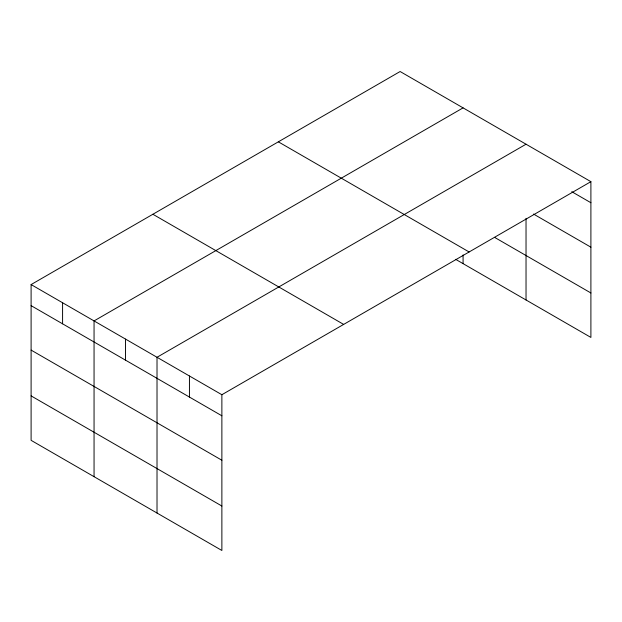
<?xml version="1.0" encoding="UTF-8"?>
<svg xmlns="http://www.w3.org/2000/svg" width="622" height="622" viewBox="0 0 622 622"><rect width="100%" height="100%" fill="white"/><g stroke="black" fill="none" stroke-linecap="round" stroke-linejoin="round"><path stroke-width="0.93" d="M455.623 259.327L590.9 337.427L590.9 181.663L400.125 71.522L31.1 284.573L31.1 440.337L221.875 550.478L221.875 394.721L31.1 284.573M463.079 107.87L94.054 320.921L94.054 476.685M526.033 144.218L157.016 357.269L157.016 513.033M221.875 394.721L590.9 181.663M571.774 191.693L590.9 202.733M533.52 214.054L590.9 247.183M494.56 237.355L590.9 292.978M278.345 141.832L469.12 251.972M152.88 214.263L343.655 324.412M31.1 305.643L221.875 415.791M31.1 350.093L221.875 460.233M31.1 395.887L221.875 506.028M526.033 218.322L526.033 299.975M463.079 254.934L463.079 263.627M189.446 375.991L189.446 397.061M125.535 339.099L125.535 360.169M62.581 302.751L62.581 323.821"/></g></svg>
